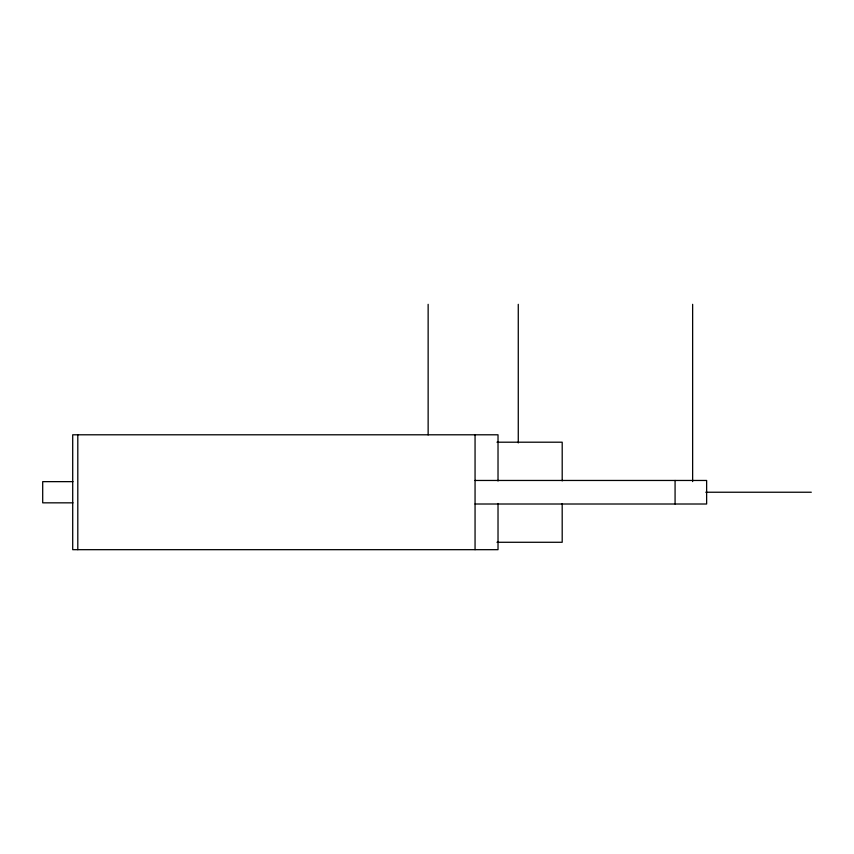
<?xml version="1.0" encoding="UTF-8"?>
<svg xmlns="http://www.w3.org/2000/svg" width="854" height="854" viewBox="0 0 854 854"><rect width="100%" height="100%" fill="white"/><g stroke="black" fill="none" stroke-linecap="round" stroke-linejoin="round"><path stroke-width="1.28" d="M496.964 442.201L562.199 442.201L562.199 480.898M475.059 480.46L706.632 480.46L706.632 504.009L475.059 504.009M72.985 481.645L42.7 481.645L42.7 502.835L72.985 502.835M705.778 492.235L811.3 492.235M496.964 542.279L562.199 542.279L562.188 503.582M692.637 304.323L692.637 481.571M675.076 480.46L675.076 504.009M518.271 304.323L518.271 442.927M498.021 481.015L498.021 434.793L72.707 434.793L72.707 549.677L498.021 549.677L498.021 503.465M475.059 434.793L475.059 549.677M428.142 304.323L428.142 434.932M77.799 434.793L77.799 549.677"/></g></svg>
